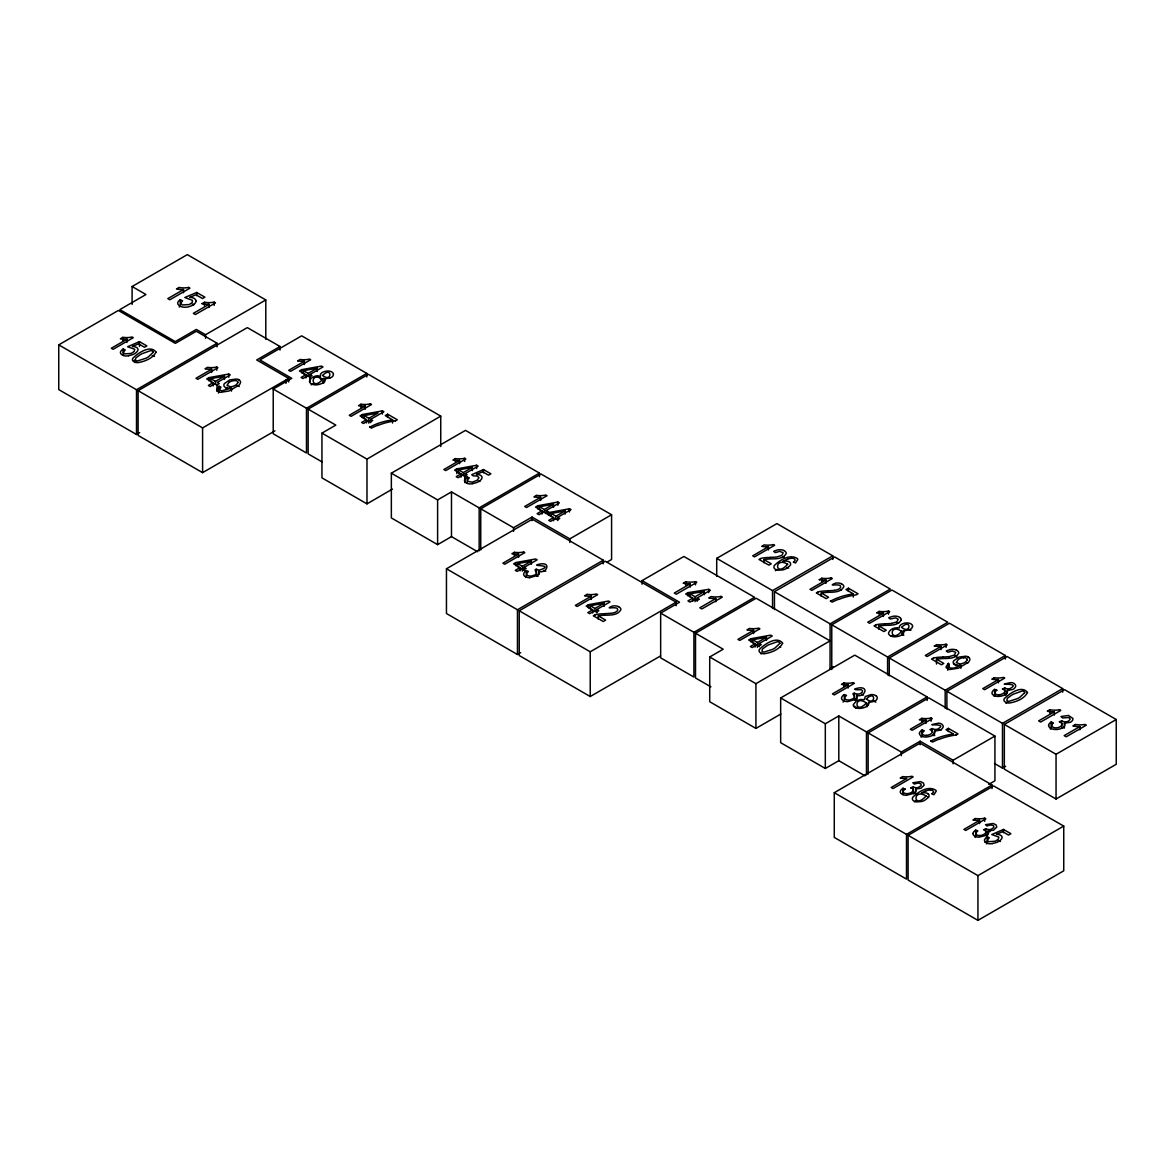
<?xml version="1.0" encoding="UTF-8"?>
<svg xmlns="http://www.w3.org/2000/svg" width="1175" height="1175" viewBox="0 0 1175 1175"><rect width="100%" height="100%" fill="white"/><g stroke="black" fill="none" stroke-linecap="round" stroke-linejoin="round"><path stroke-width="1.5" d="M237.938 382.712L237.967 382.58A3.187 1.836 0 0 0 235.411 380.568L234.163 380.627A8.93 5.155 0 0 0 229.11 382.33M967.275 659.895L967.289 659.748A3.187 1.836 0 0 0 964.748 657.736L963.5 657.794M333.465 374.458C332.789 380.259 322.993 376.353 324.697 381.772M912.52 626.378C911.536 632.752 900.3 627.597 903.737 635.322M901.166 620.121C897.494 626.569 888.462 624.806 882.234 625.57A13.351 7.711 0 0 0 878.929 625.952M1051.728 724.99C1051.757 730.63 1065.652 727.105 1061.01 722.522A7.256 4.186 0 0 0 1059.292 721.876L1061.686 720.745L1061.686 727.222M922.434 732.936L922.551 732.671A11.721 6.771 0 0 1 924.343 730.85L922.14 729.954A10.12 5.846 0 0 0 919.393 733.362M775.353 570.712L776.851 569.434M867.179 704.163L866.401 705.499L867.165 706.733M179.217 307.013L180.245 306.22L180.245 299.743L182.58 300.829L180.833 303.106L182.14 304.942L189.204 304.589L192.23 302.489L192.48 300.374L184.828 297.495L196.724 292.472L204.905 297.187L202.541 298.553L195.99 294.763L189.704 297.363A6.947 4.01 0 0 1 194.139 298.391A6.286 3.628 0 0 1 195.917 300.668L195.931 301.108M761.077 653.976L761.914 653.285M1005.932 703.252L1007.739 701.827M134.861 362.517L135.771 361.812M914.502 801.776L916.28 800.439M311.169 384.871L313.079 383.623M321.407 379.584L323.771 378.262M231.005 388.176L221.708 390.864L219.549 389.748L220.959 387.104L218.991 386.222L216.67 389.777A4.847 2.791 0 0 0 217.155 390.702L219.064 391.936A5.434 3.143 0 0 0 220.547 392.347L229.081 390.996L238.966 385.136A12.602 7.27 0 0 0 239.906 384.019L240.493 382.624A7.153 4.127 0 0 0 240.449 381.64L240.038 380.773A5.185 2.996 0 0 0 236.601 379.026L229.757 379.907L224.381 383.623A8.46 4.891 0 0 0 223.867 384.945L224.028 386.12A4.715 2.717 0 0 0 224.513 386.781A4.95 2.849 0 0 0 225.292 387.368A4.509 2.6 0 0 0 226.892 387.956L228.082 388.132A6.962 4.024 0 0 0 230.623 388.044L231.49 387.897L231.49 391.128M218.477 393.067L218.991 386.222M960.812 668.311C962.472 661.466 955.745 669.221 952.47 668.105C946.433 668.957 951.016 663.787 948.313 663.39L945.993 666.959A4.847 2.791 0 0 0 946.477 667.885L948.387 669.104A5.434 3.143 0 0 0 949.885 669.515L958.403 668.164L968.303 662.318A12.602 7.27 0 0 0 969.243 661.202L969.816 659.807A7.153 4.127 0 0 0 969.786 658.822L969.36 657.956M947.799 670.249L948.313 663.39M900.593 631.401L901.959 630.564M323.83 380.289L322.64 382.051L323.668 383.329M931.951 793.786L933.963 794.726L936.255 791.142A4.906 2.835 0 0 0 935.77 790.217C928.265 785.355 918.365 791.759 912.872 797.105A8.724 5.038 0 0 0 912.373 798.677L912.549 799.587A5.464 3.158 0 0 0 913.548 800.777L914.414 801.306A5.17 2.982 0 0 0 916.412 801.908L921.479 801.541A13.615 7.858 0 0 0 924.637 800.366L928.588 797.296A8.666 4.994 0 0 0 929.087 795.974L928.926 794.799A4.7 2.717 0 0 0 926.15 792.978L925.797 792.905A5.772 3.334 0 0 0 924.607 792.743L921.391 793.007A29.845 17.228 0 0 1 925.68 790.893L926.003 790.819M226.114 388.352L227.436 387.5M955.437 665.535L956.773 664.668M193.669 304.501L193.361 304.722A12.499 7.212 0 0 1 186.708 307.16L184.284 307.204A6.595 3.804 0 0 1 180.994 306.543L180.274 306.205A7.094 4.098 0 0 1 177.689 303.018A9.473 5.464 0 0 1 180.304 299.772M855.444 708.026L857.089 707.042M903.032 632.106L901.695 633.751L902.459 635.102M986.75 841.432L985.061 842.372M891.017 636.204L892.383 635.425M229.007 382.286L226.995 385.4L230.711 386.913M846.455 695.453L844.296 694.587A10.134 5.846 0 0 0 841.535 697.979A5.978 3.452 0 0 0 843.342 700.608A6.272 3.613 0 0 0 847.63 701.666L855.371 699.433L857.309 697.274L856.839 695.394L856.839 700.256M854.93 706.204L854.019 706.704M903.076 788.263A10.12 5.846 0 0 0 900.256 791.627A5.904 3.407 0 0 0 901.842 794.094A6.977 4.024 0 0 0 902.385 794.373A6.154 3.554 0 0 0 906.351 795.299L913.416 793.507L915.839 791.362L915.766 789.071L921.009 788.234L924.123 785.194L923.418 783.035L920.554 781.61L912.828 782.756L914.223 784.078L918.057 783.035L920.892 783.798L921.171 785.634L918.556 787.368A3.804 2.203 0 0 1 916.382 787.705A4.538 2.614 0 0 1 913.43 786.956M973.047 833.53A5.875 3.393 0 0 0 974.516 835.983A6.918 3.995 0 0 0 975.059 836.262A6.125 3.54 0 0 0 979.025 837.173L986.075 835.381L988.572 833.09L988.234 830.916L993.507 830.182L996.782 827.068L996.092 824.909L993.242 823.499L985.531 824.659L986.912 825.966L990.731 824.909L993.565 825.672L993.844 827.508L991.23 829.242A3.804 2.203 0 0 1 989.056 829.579M321.979 461.863L308.144 453.873L308.144 409.135L368.392 374.34L440.742 416.112L366.982 459.117L321.95 433.12L321.95 477.858L366.982 503.869L392.421 489.094M132.099 304.428L132.099 286.524L187.324 254.637L265.8 299.948L265.8 339.311M139.663 432.664L136.506 434.486L58.75 389.601L58.75 344.863L118.337 310.464L175.339 343.379L196.328 331.262L217.067 343.232L217.067 346.816M178.879 287.567L176.5 288.947A17.39 10.032 0 0 0 183.506 289.549L183.506 292.795M183.506 289.564L167.805 298.626L169.817 299.787L189.968 288.154L188.661 287.405M127.003 342.424L127.003 339.178L111.302 348.241L113.138 349.298L133.289 337.68L132.099 336.99A14.937 8.622 0 0 1 122.787 337.313M202.027 303.693L204.406 302.313L204.406 305.544M209.032 307.542L209.032 304.296L193.332 313.358L195.358 314.533L215.495 302.9L214.203 302.151A15.481 8.945 0 0 1 204.479 302.195M132.099 286.524L145.95 294.528L119.835 309.598L175.251 341.587L196.328 329.426L205.537 334.728L265.8 299.948M58.75 344.863L136.506 389.748L217.067 343.232M274.965 430.858L202.585 472.644L138.092 435.411L138.092 390.673L247.323 327.619L280.032 346.493L280.032 350.077M211.662 369.214L195.961 378.277L197.782 379.334L217.933 367.702L216.758 367.026A14.922 8.607 0 0 1 207.446 367.349L205.023 368.818A15.951 9.209 0 0 0 211.647 369.2L211.662 372.46M213.16 382.668L208.357 385.444L210.178 386.502L214.981 383.726L217.008 384.886L219.255 383.579L217.243 382.418L230.241 374.913L228.743 374.047L208.944 377.63L206.683 378.923L213.16 382.668L213.16 385.899M210.736 381.904L210.736 378.658L215.407 381.361L224.454 376.132L224.454 379.378M280.032 346.493L256.708 359.961L288.683 378.423L288.683 381.992M297.76 360.857L300.139 359.477A14.922 8.607 0 0 0 309.51 359.095L310.67 359.741L290.533 371.373L288.697 370.316L304.398 361.254L304.398 364.5M309.98 380.935L309.98 374.458L322.993 366.952L321.495 366.086L301.681 369.655L299.419 370.962L305.897 374.707L305.897 377.939M138.092 390.673L202.585 427.906L288.683 378.423M366.806 373.415L306.484 408.254L306.484 452.992L273.217 433.781L273.217 389.043L291.767 378.335L259.925 359.947L301.696 335.83L366.806 373.415L366.806 376.999M305.897 374.707L301.094 377.469L302.93 378.526L307.733 375.765L309.745 376.925L312.007 375.618L309.98 374.458M303.488 373.944L303.488 370.698L308.158 373.4L317.206 368.172L317.206 371.418M370.404 403.862A15.099 8.724 0 0 1 360.989 404.2L358.522 405.698A16.009 9.238 0 0 0 365.205 406.036L365.219 409.311M365.219 406.065L349.254 415.289L351.075 416.347L371.564 404.508L370.389 403.833M321.95 433.12L335.815 425.115L308.144 409.135M370.668 422.603L370.668 419.357L383.887 411.72L382.389 410.853L362.355 414.555L360.064 415.891L366.541 419.622L366.541 422.868M366.541 419.622L361.65 422.442L363.486 423.499L368.377 420.679L370.389 421.854L372.681 420.518L370.668 419.357M364.162 415.597L368.832 418.3L378.042 412.983L364.162 415.597L364.162 418.843M395.358 420.9L397.312 419.769L387.647 414.188L385.238 415.583L392.553 419.813L392.553 423.044M477.623 551.721L451.479 536.637L437.614 544.642L391.348 517.925L391.348 473.187L465.476 430.388L539.428 473.084L539.428 476.668M459.572 460.468L443.871 469.53L445.692 470.587L465.843 458.955L464.668 458.279A14.908 8.607 0 0 1 455.371 458.603L452.948 460.071A15.907 9.18 0 0 0 459.572 460.438L459.572 463.699M465.124 476.888L465.124 473.643L478.122 466.137L476.639 465.271L456.84 468.869L454.578 470.162L461.041 473.892L461.041 477.138M461.041 473.892L456.238 476.668L458.059 477.726L462.862 474.95L464.874 476.11L467.136 474.803L465.124 473.643M458.632 473.143L458.632 469.897L463.288 472.585L472.335 467.371L472.335 470.602M391.348 473.187L437.614 499.904L451.479 491.899L479.165 507.879L539.428 473.084M480.751 549.959L480.751 508.79L541.014 474.01L611.587 514.753L611.587 559.491L606.946 562.164M536.387 495.468L533.964 496.863A16.039 9.253 0 0 0 540.647 497.216L540.662 500.491M540.662 497.245L524.696 506.469L526.532 507.527L547.021 495.688L545.832 495.013A15.113 8.724 0 0 1 536.417 495.38M546.14 513.798L546.14 510.552L559.359 502.915L557.861 502.048L537.812 505.749L535.521 507.071L542.013 510.817L542.013 514.062M542.013 510.817L537.122 513.637L538.958 514.694L543.849 511.874L545.861 513.049L548.167 511.727L548.167 514.958M539.619 510.023L539.619 506.792L544.304 509.495L553.498 504.178L553.498 507.424M480.751 508.79L513.563 527.737L532.025 517.073L569.802 538.87L611.587 514.753M520.628 652.668L517.455 654.504L446.456 613.512L446.456 568.773L532.304 519.218L603.304 560.196L603.304 563.78M557.758 520.51L557.758 517.264L570.991 509.627L569.478 508.76L549.43 512.462L547.139 513.783L553.631 517.529L553.631 520.775M553.631 517.529L548.74 520.349L550.576 521.406L555.467 518.586L557.493 519.761L559.785 518.425L557.758 517.264M551.237 516.736L551.237 513.504L555.922 516.207L565.131 510.89L565.131 514.136M518.557 557.376L518.557 554.145L502.871 563.192L504.692 564.25L524.828 552.632L523.653 551.956M524.168 570.58L524.168 567.349L537.151 559.843L535.653 558.977L515.854 562.546L513.592 563.853L520.07 567.584L520.07 570.83M520.07 567.584L515.267 570.36L517.103 571.417L521.906 568.641L523.918 569.816L526.18 568.509L524.168 567.349M517.646 566.82L517.646 563.589L522.332 566.291L531.364 561.062L531.364 564.308M446.456 568.773L517.455 609.766L603.304 560.196M660.526 655.944L590.232 696.525L519.232 655.533L519.232 610.794L605.14 561.195L676.139 602.188L676.139 605.757M587.015 594.418L584.592 595.813A16.068 9.283 0 0 0 591.289 596.166L591.304 599.441M591.304 596.195L575.339 605.419L577.175 606.476L597.664 594.653L596.474 593.962A15.128 8.724 0 0 1 587.059 594.33M596.827 612.762L596.827 609.531L610.045 601.894L608.547 601.027L588.469 604.699L586.178 606.036L592.685 609.796L592.685 613.027M642.079 584.181L642.079 580.612L683.879 556.48L754.57 597.297L693.911 632.312L660.658 613.115L660.658 657.853L693.911 677.05L693.911 632.312M592.685 609.796L587.808 612.616L589.644 613.673L594.535 610.853L596.562 612.028L598.853 610.692L596.827 609.531M590.291 608.988L590.291 605.757L594.991 608.459L604.185 603.157L604.185 606.388M716.706 576.249L716.706 558.36L776.91 523.609L832.752 555.848L832.752 559.418M690.254 587.059L690.254 583.813L674.288 593.037L676.315 594.197L696.79 582.374L695.497 581.625A15.628 9.018 0 0 1 685.686 581.728M697.142 601.174L697.142 597.943L710.361 590.305L708.716 589.351L687.992 592.655L685.701 593.977L692.824 598.104L692.824 601.336M768.391 546.757L752.705 555.819L754.526 556.877L774.678 545.244L773.502 544.568A14.922 8.622 0 0 1 764.191 544.892L761.752 546.346A15.965 9.209 0 0 0 768.391 546.727L768.391 549.988M519.232 610.794L590.232 651.787L676.139 602.188M660.658 613.115L679.517 602.217L642.079 580.612M692.824 598.104L687.948 600.924L689.96 602.085L694.851 599.265L697.069 600.543L699.36 599.221L697.142 597.943M689.975 597.047L689.975 593.801L695.13 596.768L704.324 591.466L704.324 594.697M715.781 601.806L715.781 598.56L699.83 607.783L701.842 608.944L722.331 597.12L721.024 596.357M710.89 686.846L695.512 677.975L695.512 633.237L756.157 598.222L830.049 640.874L755.922 683.674L709.715 656.987L709.715 701.725L755.922 728.412L780.89 713.989M716.706 558.36L772.548 590.599L832.752 555.848M774.442 609.59L774.442 591.701L834.647 556.935L890.312 589.072L830.108 623.837L830.049 669.5M819.283 579.716L821.707 578.306L821.707 581.552M753.616 630.299L737.929 639.362L739.765 640.419L759.902 628.787L758.727 628.111A14.937 8.622 0 0 1 749.4 628.419L746.977 629.888A15.98 9.224 0 0 0 753.616 630.27L753.616 633.531M709.715 656.987L723.183 649.217L695.512 633.237M759.241 646.749L759.241 643.518L772.254 636.013L770.756 635.146L750.928 638.715L748.666 640.008L755.158 643.753L755.158 646.999M838.715 599.441A51.392 29.669 0 0 1 856.09 594.858L858.073 593.786L848.394 588.205L845.985 589.6L853.3 593.816L853.3 597.062M755.158 643.753L750.355 646.529L752.191 647.587L756.994 644.825L759.006 645.986L761.268 644.678L759.241 643.518M752.734 642.989L752.734 639.758L757.405 642.461L766.453 637.232L766.453 640.478M831.768 624.792L891.957 590.026L947.784 622.265L887.595 657.016L831.768 624.792L831.768 669.53M876.814 612.777L879.194 611.397A14.922 8.607 0 0 0 888.564 611.015L889.725 611.661L869.573 623.293L867.752 622.236L883.438 613.174L883.438 616.42M830.108 668.575L833.281 666.739M864.932 775.779L838.803 760.695L825.32 768.479L780.655 742.688L780.655 697.95L854.768 655.151L927.119 696.922L927.119 700.491M853.27 682.646A14.908 8.607 0 0 1 843.944 682.939L841.52 684.408A15.936 9.209 0 0 0 848.144 684.79L848.159 688.051M889.269 675.875L889.269 657.985L949.459 623.235L1005.359 655.503L1005.359 659.087M848.159 684.805L832.458 693.867L834.294 694.924L854.431 683.307L853.241 682.616M934.345 646L936.725 644.62A14.922 8.607 0 0 0 946.095 644.238L947.256 644.884L927.119 656.517L925.283 655.459L940.984 646.397L940.984 649.628M780.655 697.95L825.32 723.741L838.803 715.957L866.474 731.937L927.119 696.922M868.134 774.061L868.134 732.892L928.779 697.877L994.931 736.064L994.931 780.802L988.733 784.386M889.269 657.985L945.17 690.254L1005.359 655.503M946.888 709.142L946.888 691.252L1007.078 656.502L1062.685 688.594L1062.685 692.178M994.197 677.799L991.817 679.179A15.98 9.224 0 0 0 998.456 679.561M926.003 723.418L926.003 720.172L910.317 729.234L912.138 730.292L932.274 718.674L931.099 717.984L931.099 721.23M868.134 732.892L901.328 752.059L920.128 741.205L953.087 760.24L994.931 736.064M992.023 785.003L906.498 834.382L906.498 879.12L834.279 837.422L834.279 792.684L920.084 743.143L992.023 785.003L992.023 788.587M956.098 735.036L958.022 733.92L948.357 728.353L945.993 729.719L953.292 733.934M902.606 776.675L900.226 778.041A15.965 9.209 0 0 0 906.85 778.423L891.164 787.5L893 788.557L913.137 776.939L911.962 776.249A14.922 8.607 0 0 1 902.65 776.572M946.888 691.252L1002.481 723.359L1062.685 688.594M1004.331 724.417L1064.521 689.652L1116.25 719.526L1116.25 764.264L1056.046 799.015L1004.331 769.155L1004.331 724.417L1056.046 754.277L1056.046 799.015M1059.527 709.729A15.481 8.93 0 0 1 1049.774 709.729L1047.322 711.213A17.39 10.032 0 0 0 1054.328 711.815L1054.328 715.076M1054.328 711.83L1038.641 720.892L1040.653 722.052L1060.79 710.434L1059.497 709.685M1075.243 724.578L1072.863 725.959A17.39 10.032 0 0 0 1079.854 726.561M994.535 763.5L1002.481 768.098L1005.653 766.262M908.099 835.308L993.624 785.928L1063.742 826.084L1063.742 870.822L977.938 920.363L908.099 880.046L908.099 835.308L977.938 875.625L1063.742 826.084M1056.046 754.277L1116.25 719.526M975.338 818.578L972.959 819.959A15.907 9.18 0 0 0 979.568 820.326L979.583 823.587M979.583 820.356L963.897 829.403L965.718 830.461L985.854 818.843L984.679 818.152L984.679 821.398M910.816 787.882L913.181 786.751L913.181 793.243M128.574 355.599A12.088 6.977 0 0 0 138.018 349.9L137.96 349.269A5.361 3.084 0 0 0 136.417 347.374A6.081 3.51 0 0 0 132.334 346.522L138.518 343.82L144.496 347.271L146.846 345.92L139.414 341.617L127.649 346.728L134.728 349.269L134.2 351.457L131.277 353.396L124.506 353.91L123.404 352.192L125.24 349.974L123.096 348.99L123.096 355.467M472.629 483.512A12.132 7.006 0 0 0 482.073 477.814L482.014 477.182A5.317 3.07 0 0 0 480.487 475.302A6.037 3.481 0 0 0 476.404 474.45L482.602 471.762L488.536 475.185L490.886 473.819L483.498 469.559L471.748 474.671L473.158 475.831L477.344 476.051L478.959 477.726L477.168 480.281L472.262 482.22L467.841 481.309L467.591 479.738L469.324 477.902L467.195 476.918A10.002 5.772 0 0 0 464.478 480.105A6.139 3.554 0 0 0 466.681 483.101L467.018 483.248A5.713 3.29 0 0 0 470.015 483.924L472.717 483.762M992.64 843.4A12.117 6.991 0 0 0 1002.084 837.702L1002.025 837.07A5.317 3.07 0 0 0 1000.498 835.175A6.037 3.481 0 0 0 996.415 834.338L1002.613 831.636L1008.547 835.072L1010.897 833.707L1003.494 829.447L991.759 834.558L998.809 837.085L998.398 839.097L995.357 841.197L988.586 841.711L987.499 839.993L989.35 837.79L987.206 836.806L987.206 843.283M954.702 663.464L953.821 663.802A4.715 2.717 0 0 1 953.351 663.288L953.189 662.127A8.46 4.891 0 0 1 953.703 660.805L959.079 657.075L965.923 656.193A5.185 2.996 0 0 1 969.257 657.883M987.646 832.12L989.923 831.474M787.544 559.124L787.25 559.227A29.889 17.258 0 0 0 782.961 561.342M949.929 649.643L947.388 650.48A17.375 10.032 0 0 0 946.257 651.009L947.887 652.242L952.323 650.979L955.716 652.404L954.511 655.018L949.341 656.605M960.812 665.065L959.96 665.226A6.962 4.024 0 0 1 957.405 665.314L956.23 665.138A4.509 2.6 0 0 1 954.614 664.536A4.95 2.849 0 0 1 953.836 663.963M539.619 506.792L553.498 504.178M551.237 513.504L565.131 510.89M590.291 605.757L604.185 603.157M458.632 469.897L472.335 467.371M210.736 378.658L224.454 376.132M303.488 370.698L317.206 368.172M517.646 563.589L531.364 561.062M752.734 639.758L766.453 637.232M782.917 561.327L786.148 561.062A5.772 3.334 0 0 1 787.323 561.209L787.691 561.283A4.7 2.717 0 0 1 789.218 561.87A4.876 2.82 0 0 1 789.997 562.443A4.671 2.703 0 0 1 790.467 563.119L790.628 564.294A8.666 5.008 0 0 1 790.114 565.616L786.163 568.685A13.645 7.873 0 0 1 783.02 569.86L777.938 570.227A5.17 2.982 0 0 1 775.941 569.611L775.074 569.097A5.464 3.158 0 0 1 774.075 567.907L773.914 566.982A8.739 5.038 0 0 1 774.398 565.425C779.906 560.078 789.806 553.675 797.311 558.522A4.906 2.835 0 0 1 797.796 559.462L795.504 563.031L793.492 562.091M689.975 593.801L704.324 591.466M128.677 355.849L125.96 355.996A5.758 3.319 0 0 1 122.949 355.32L122.626 355.158A6.183 3.569 0 0 1 120.438 352.177A9.973 5.758 0 0 1 123.184 349.034M834.265 590.335C836.556 590.232 842.651 588.602 840.154 585.458C836.527 583.857 827.494 586.545 835.322 583.241A6.286 3.628 0 0 1 841.506 583.769M992.743 843.65L990.026 843.797A5.713 3.305 0 0 1 987.029 843.121L986.706 842.96M891.796 623.382L896.804 621.913L898.229 619.298L895.629 617.83L890.342 619.034L888.726 617.786A17.375 10.032 0 0 1 889.842 617.272L892.398 616.434A6.374 3.687 0 0 1 898.919 616.89A8.078 4.671 0 0 1 899.624 617.389L899.874 617.551M926.414 735.374C928.852 735.535 934.757 732.818 931.452 730.174M998.912 694.778C1001.335 694.983 1007.269 692.192 1003.935 689.578A6.11 3.525 0 0 0 1002.422 689.049L1004.801 687.904L1004.801 694.381M529.646 577.674L537.386 575.471L539.325 573.312L538.855 571.432L538.855 574.678M1007.181 693.426C1005.462 688.183 1012.762 691.488 1014.862 687.845C1017.535 685.363 1013.702 682.308 1011.043 682.587C991.186 686.406 1022.632 681.353 1010.177 688.506A3.804 2.188 0 0 1 1008.003 688.844A4.538 2.629 0 0 1 1005.051 688.095M934.698 735.638C931.54 728.309 939.75 732.407 942.365 728.427C945.038 725.944 941.234 722.904 938.561 723.183C918.718 727.002 950.164 721.935 937.694 729.087A3.804 2.203 0 0 1 935.52 729.425A4.538 2.614 0 0 1 932.568 728.691M1064.388 728.074L1064.388 723.212L1070.543 722.273L1072.613 720.466L1072.981 718.498L1068.398 715.428L1060.966 716.544L1062.553 717.954L1068.986 717.499L1070.19 719.1L1068.853 720.848A7.285 4.201 0 0 1 1068.266 721.171L1067.605 721.45A3.833 2.218 0 0 1 1065.123 721.832A5.258 3.04 0 0 1 1061.98 720.951M152.207 355.599L154.483 356.392M868.457 705.323C866.753 699.903 876.55 703.81 877.226 698.009A5.537 3.202 0 0 0 875.83 695.644M543.57 570.433L545.817 571.226M939.413 729.763L940.969 730.218M861.833 694.454L863.581 695.071M320.511 379.363C321.73 372.622 310.141 376.573 309.495 381.17A6.11 3.525 0 0 0 310.846 383.476A7.447 4.303 0 0 0 311.933 384.093A6.051 3.496 0 0 0 315.913 384.886C319.203 384.783 326.253 383.006 324.697 378.541M779.554 646.867L780.685 647.278M525.357 576.646A5.992 3.452 0 0 1 523.653 574.032A10.12 5.846 0 0 1 526.371 570.653L528.456 571.476A14.056 8.122 0 0 0 527.076 572.768C524.902 576.308 531.291 576.661 533.332 575.456C540.779 573.738 531.967 569.523 536.476 569.141L536.476 575.633M905.161 789.086L903.002 788.219L903.002 794.697M996.782 690.239L994.623 689.358L994.623 695.835M967.715 656.722L968.582 657.207M238.378 379.554L239.245 380.039M831.151 577.85L832.326 578.526L811.837 590.364L810.001 589.307L825.966 580.083L825.966 583.329M763.912 562.796L763.912 559.564L771.241 563.78L768.861 565.16L758.991 559.447A8.137 4.7 0 0 1 760.915 558.58M936.49 664.051L936.49 659.19L943.804 663.42L941.425 664.786L931.569 659.087A8.137 4.7 0 0 1 933.493 658.22M821.252 596.254L821.252 593.008L828.581 597.238L826.172 598.633L816.302 592.934A8.401 4.847 0 0 1 818.255 592.053M830.343 601.042L832.238 602.129A50.099 28.92 0 0 1 838.524 599.294M774.442 591.701L830.108 623.837M546.14 510.552L548.167 511.727M930.644 740.984L932.539 742.071A48.41 27.95 0 0 1 938.737 739.281M369.582 427.024L371.476 428.111A50.099 28.92 0 0 1 377.777 425.277M273.217 389.043L306.484 408.254M834.279 792.684L906.498 834.382M239.245 386.516L238.378 386.032A5.185 2.996 0 0 0 236.601 385.503M1064.388 723.212C1066.9 727.487 1059.218 729.631 1056.075 729.513A7.212 4.157 0 0 1 1050.993 728.441A8.431 4.876 0 0 1 1050.435 728.103M1007.181 690.195C1009.105 694.689 1001.262 696.511 997.972 696.437A6.169 3.554 0 0 1 993.991 695.527A6.991 4.039 0 0 1 993.492 695.218A5.919 3.407 0 0 1 991.979 692.78A10.12 5.846 0 0 1 994.682 689.402M934.698 730.777C936.607 735.286 928.779 737.092 925.489 737.019A6.154 3.554 0 0 1 921.508 736.108A6.962 4.024 0 0 1 921.009 735.814M856.839 695.394C863.346 697.891 869.794 687.287 859.792 687.786C850.054 689.373 856.017 690.033 861.246 689.637C865.02 691.179 859.982 694.66 857.662 694.043A4.524 2.614 0 0 1 854.71 693.309M915.56 789.042L915.56 793.903M538.855 571.432C546.008 573.973 551.545 562.649 541.161 563.838C525.445 566.805 557.156 563.824 539.678 570.081A4.538 2.614 0 0 1 536.725 569.346M903.737 630.461C905.279 634.911 898.273 636.718 894.968 636.806A6.051 3.496 0 0 1 890.973 636.028A7.447 4.303 0 0 1 889.901 635.396A6.11 3.525 0 0 1 888.52 633.09C889.769 628.845 895.321 627.142 899.33 627.979C898.552 624.968 903.648 622.809 906.601 622.926A5.478 3.158 0 0 1 910.64 623.734A5.713 3.29 0 0 1 912.608 626.378M868.457 702.092C870.014 706.542 862.979 708.349 859.674 708.422A6.125 3.54 0 0 1 855.694 707.644A7.447 4.303 0 0 1 854.622 707.027A6.037 3.481 0 0 1 853.256 704.721L856.355 700.961L860.364 699.492L864.271 699.668L865.314 696.555L870.969 694.572A5.699 3.29 0 0 1 875.816 695.644M320.511 376.117C319.321 372.504 324.902 371.168 327.546 370.992A5.478 3.158 0 0 1 333.362 374.267M1079.854 729.807L1079.854 726.576L1064.168 735.623L1066.195 736.798L1086.317 725.166L1085.024 724.417A15.481 8.93 0 0 1 1075.301 724.461M1051.126 728.471L1051.126 721.993L1053.476 722.963A10.457 6.037 0 0 0 1051.654 724.975M1049.701 709.847L1049.701 713.078M1003.494 829.447L1003.494 832.678M1002.481 723.359L1002.481 768.098M998.456 682.822L998.456 679.576L982.77 688.638L984.606 689.696L1004.743 678.078L1003.567 677.387A14.922 8.622 0 0 1 994.241 677.711M988.234 830.916L988.234 834.162M985.869 835.117L985.869 828.639L983.504 829.77A6.051 3.496 0 0 1 985.017 830.314C988.293 832.899 982.373 835.719 979.95 835.513A3.643 2.1 0 0 1 975.793 833.075M977.938 875.625L977.938 920.363M975.705 836.585L975.705 830.108L977.85 830.975A11.75 6.786 0 0 0 976.043 832.811M953.087 760.24L953.087 763.809M948.357 728.353L948.357 731.584M946.081 644.208L946.081 647.44M945.17 690.254L945.17 708.158M932.318 731.731L932.318 728.485L929.954 729.616A6.081 3.51 0 0 1 931.467 730.16M922.14 729.954L922.14 736.431A10.12 5.846 0 0 0 921.127 737.224M921.743 721.641L921.743 718.395L919.364 719.776A15.951 9.209 0 0 0 925.988 720.158M920.128 741.205L920.128 744.788M901.328 752.059L901.328 755.643M888.55 610.985L888.55 614.231M887.595 657.016L887.595 674.92M879.194 611.397L879.194 614.643M878.944 629.212L878.944 625.967L886.258 630.197L883.894 631.562L874.038 625.878A8.137 4.7 0 0 1 875.962 625.012M866.474 731.937L866.474 774.883M854.46 699.595L854.46 693.118C849.672 693.279 858.543 697.48 852.007 699.125C849.951 700.638 842.93 700.55 845.075 696.731A14.071 8.122 0 0 1 846.455 695.453M848.394 588.205L848.394 591.451M844.296 694.587L844.296 701.064A10.134 5.846 0 0 0 843.048 702.048M843.9 683.028L843.9 686.273M838.803 715.957L838.803 760.695M825.32 723.741L825.32 768.479M772.548 590.599L772.548 608.488M757.405 642.461L757.405 647.308M755.922 683.674L755.922 728.412M750.928 638.715L750.928 641.947M708.716 589.351L708.716 592.597M695.497 581.625L695.497 584.856M695.13 596.768L695.13 601.629M687.992 592.655L687.992 595.901M685.627 585.077L685.627 581.831L683.204 583.241A17.405 10.046 0 0 0 690.254 583.799M598.281 619.122L598.281 615.876L605.639 620.136L603.23 621.516L593.316 615.788A8.372 4.832 0 0 1 595.27 614.907M594.991 608.459L594.991 611.705M590.232 651.787L590.232 696.525M588.469 604.699L588.469 607.945M569.802 538.87L569.802 542.453M569.478 508.76L569.478 512.006M557.861 502.048L557.861 505.294M555.922 516.207L555.922 519.438M549.43 512.462L549.43 515.693M544.304 509.495L544.304 512.726M537.812 505.749L537.812 508.981M532.025 517.073L532.025 520.643M526.297 570.609L526.297 577.087M522.332 566.291L522.332 571.138M517.455 609.766L517.455 654.504M515.854 562.546L515.854 565.777M514.298 555.599L514.298 552.367L511.918 553.733A15.951 9.209 0 0 0 518.542 554.115M513.563 527.737L513.563 531.32M483.498 469.559L483.498 472.791M479.165 507.879L479.165 550.825M476.639 465.271L476.639 468.517M467.195 476.918L467.195 483.41M464.874 476.11L464.874 482.587M464.668 458.279L464.668 461.511M463.288 472.585L463.288 475.831M456.84 468.869L456.84 473.716M455.327 458.691L455.327 461.937M451.479 491.899L451.479 536.637M440.742 416.112L440.742 446.529M437.614 499.904L437.614 544.642M387.647 414.188L387.647 417.433M382.389 410.853L382.389 414.099M368.832 418.3L368.832 423.162M366.982 459.117L366.982 503.869M362.355 414.555L362.355 417.801M360.945 404.288L360.945 407.534M309.745 376.925L309.745 381.787M308.158 373.4L308.158 376.632M301.681 369.655L301.681 372.901M285.98 379.76L285.98 383.344M228.743 374.047L228.743 377.293M217.008 384.886L217.008 391.363M216.758 367.026L216.758 370.272M215.407 381.361L215.407 384.592M214.203 302.151L214.203 305.382M208.944 377.63L208.944 380.862M205.537 334.728L205.537 338.312M202.585 427.906L202.585 472.644M196.724 292.472L196.724 295.703M139.414 341.617L139.414 346.478M136.506 389.748L136.506 434.486M122.743 340.647L122.743 337.401L120.364 338.782A15.98 9.224 0 0 0 127.003 339.164M188.69 287.464A15.481 8.945 0 0 1 178.938 287.449M192.171 304.163A6.947 4.01 0 0 1 193.919 304.766M196.019 301.108A9.591 5.537 0 0 1 193.64 304.487M209.032 304.281A17.39 10.032 0 0 1 202.056 303.649M134.508 360.27A12.088 6.977 0 0 1 134.156 360.446M237.658 382.683A8.607 4.964 0 0 1 230.667 386.795M304.398 361.239A15.951 9.209 0 0 1 297.789 360.828M329.705 377.63A5.699 3.29 0 0 1 330.263 377.762M377.953 425.423A51.392 29.669 0 0 1 395.329 420.841M369.802 427.157A49.453 28.553 0 0 1 392.582 419.886M478.46 481.074A6.037 3.481 0 0 1 479.914 481.456M523.668 551.986A14.922 8.607 0 0 1 514.342 552.265M525.783 577.498A10.12 5.846 0 0 1 526.371 577.131M538.062 576.337A4.538 2.614 0 0 1 536.725 575.823M529.646 577.703A6.272 3.628 0 0 1 525.387 576.617M598.266 615.862A13.586 7.843 0 0 1 601.615 615.465C607.93 614.657 617.374 616.464 620.855 609.693A5.816 3.363 0 0 0 619.533 607.299L619.284 607.137A8.034 4.641 0 0 0 618.476 606.697M618.579 606.623A6.433 3.716 0 0 0 611.984 606.183C604.582 609.634 613.849 606.579 617.198 608.342C619.754 611.411 613.6 613.159 611.308 613.218A46.912 27.084 0 0 1 604.699 613.629M595.137 614.731A23.985 13.85 0 0 1 604.699 613.776M715.781 598.545A17.405 10.046 0 0 1 708.76 597.943L711.154 596.577A15.628 9.018 0 0 0 721.053 596.415M856.046 700.3A4.524 2.614 0 0 1 854.71 699.786M873.745 701.24A5.699 3.29 0 0 1 875.816 702.121M931.114 718.013A14.922 8.607 0 0 1 921.788 718.307M933.552 735.579A4.538 2.614 0 0 1 932.568 735.168M920.98 735.829A5.904 3.407 0 0 1 919.496 733.362M926.429 735.418A3.657 2.115 0 0 1 922.243 732.921M938.913 739.428A49.982 28.861 0 0 1 956.083 734.977M930.85 741.102A47.984 27.701 0 0 1 953.336 734.023M914.062 793.727A4.538 2.614 0 0 1 913.43 793.433M910.816 787.911A6.095 3.51 0 0 1 912.343 788.425C915.604 791.039 909.729 793.845 907.276 793.639A3.657 2.115 0 0 1 903.105 791.186M903.355 790.937A11.721 6.771 0 0 1 905.205 789.115M927.589 796.841A8.342 4.817 0 0 1 928.088 796.723M927.677 793.566A4.876 2.82 0 0 1 928.456 794.138M933.508 792.067A8.328 4.803 0 0 1 931.878 793.742M930.394 789.894A3.202 1.851 0 0 1 933.449 792.038M926.062 790.863A8.651 4.994 0 0 1 930.38 789.938M984.694 818.182A14.893 8.607 0 0 1 975.382 818.49M974.927 837.188A10.149 5.86 0 0 1 975.764 836.629M972.944 833.516A10.149 5.86 0 0 1 975.764 830.152M987.632 835.866A4.509 2.6 0 0 1 986.104 835.322M989.056 829.565A4.509 2.6 0 0 1 986.104 828.845M986.442 843.885A10.002 5.772 0 0 1 987.294 843.327M984.488 839.993A10.002 5.772 0 0 1 987.294 836.85M998.207 840.918A6.037 3.481 0 0 1 1000.351 841.52M986.692 842.974A6.139 3.554 0 0 1 984.547 839.993M1050.362 729.073A9.606 5.552 0 0 1 1051.184 728.5M1048.585 725.283A9.606 5.552 0 0 1 1051.184 722.023M1063.037 727.898A5.258 3.04 0 0 1 1061.98 727.428M1050.421 728.118A6.815 3.936 0 0 1 1048.643 725.283M994.109 696.246A10.12 5.846 0 0 1 994.682 695.879M1006.035 694.983A4.538 2.629 0 0 1 1005.051 694.572M994.975 692.075A11.706 6.756 0 0 1 996.826 690.254M998.912 694.822A3.672 2.115 0 0 1 994.726 692.325M940.984 646.367A15.951 9.209 0 0 1 934.36 645.956M956.362 656.649A8.078 4.671 0 0 1 957.17 657.089M954.643 656.017A6.33 3.657 0 0 1 956.421 656.605M936.475 659.175A13.351 7.711 0 0 1 939.78 658.793C946.007 658.015 955.04 659.792 958.697 653.344A5.86 3.378 0 0 0 957.419 650.759L957.17 650.612A8.078 4.671 0 0 0 956.362 650.172M949.929 649.643A6.374 3.687 0 0 1 956.45 650.113M933.376 658.044A23.573 13.615 0 0 1 942.791 657.133M949.341 656.634A46.236 26.687 0 0 1 942.805 656.972M966.555 662.803A5.185 2.996 0 0 1 967.715 663.199M966.981 659.865A8.607 4.964 0 0 1 959.99 663.963L956.318 662.582L958.33 659.469A8.93 5.155 0 0 1 963.456 657.706M883.438 613.159A15.951 9.209 0 0 1 876.829 612.748M897.098 622.809A6.33 3.657 0 0 1 898.596 623.264M899.888 617.551A5.86 3.378 0 0 1 901.196 620.121M875.83 624.821A23.573 13.615 0 0 1 885.26 623.91M891.81 623.411A46.236 26.687 0 0 1 885.274 623.763M908.76 629.55A5.699 3.29 0 0 1 910.889 630.343M825.966 580.053A16.009 9.238 0 0 1 819.298 579.672M831.166 577.88A15.099 8.724 0 0 1 821.751 578.217M840.624 589.923A6.257 3.613 0 0 1 841.491 590.261M821.237 592.993A13.601 7.858 0 0 1 824.586 592.597C830.901 591.774 840.301 593.566 843.797 586.81A5.772 3.334 0 0 0 842.49 584.416L842.24 584.269A7.961 4.597 0 0 0 841.447 583.813M818.123 591.862A23.985 13.85 0 0 1 827.655 590.908M834.279 590.379A46.868 27.054 0 0 1 827.67 590.746M830.549 601.174A49.453 28.553 0 0 1 853.344 593.904M784.342 557.303A8.107 4.671 0 0 0 783.798 557.009A6.345 3.657 0 0 0 783.27 556.73M763.897 559.535A13.351 7.711 0 0 1 767.202 559.153C773.429 558.389 782.477 560.167 786.134 553.719A5.86 3.378 0 0 0 784.856 551.134L784.592 550.972A8.107 4.671 0 0 0 783.798 550.532M783.872 550.473A6.389 3.687 0 0 0 777.351 550.018L774.81 550.855A17.361 10.017 0 0 0 773.679 551.369L775.309 552.617L779.745 551.339L783.138 552.779L781.933 555.393L776.778 556.965A46.236 26.702 0 0 1 770.227 557.347M760.798 558.404A23.573 13.601 0 0 1 770.227 557.493M788.66 568.083A4.7 2.717 0 0 0 787.691 567.76L787.323 567.687A5.772 3.334 0 0 0 786.56 567.569M793.419 562.061A8.328 4.817 0 0 0 795.049 560.372A3.187 1.851 0 0 0 791.935 558.198M787.602 559.183A8.666 5.008 0 0 1 791.921 558.257M787.647 564.25C774.942 578.688 773.561 555.819 787.647 564.25M926.106 795.945C913.342 810.427 911.947 787.573 926.106 795.945M322.64 375.457C332.349 383.256 332.202 365.381 322.64 375.457M866.401 699.008C875.757 706.792 876.3 689.123 866.401 698.905M901.68 627.377C911.066 635.146 911.624 617.462 901.695 627.274M322.567 379.422C310.832 392.67 309.304 370.184 322.567 379.422M866.328 702.973C854.68 716.207 853.109 693.72 866.328 702.973M901.622 631.357C890.018 644.605 888.227 622.148 901.622 631.357M153.235 352.28L148.403 356.862A72.556 41.889 0 0 1 146.023 358.228L137.372 360.989A2.629 1.528 0 0 1 135.301 359.8L135.962 357.817L140.075 354.791A71.822 41.463 0 0 1 141.852 353.763L150.708 350.605A2.791 1.616 0 0 1 152.427 351.075A2.688 1.557 0 0 1 153.161 351.854L153.235 352.28M156.025 352.089C152.853 358.434 144.628 361.562 137.901 362.634A5.273 3.04 0 0 1 133.509 361.415A5.008 2.893 0 0 1 132.467 359.917L132.511 359.051A8.196 4.729 0 0 1 132.834 358.287C137.622 353.293 150.444 344.304 156.025 352.089M779.848 643.386L775.015 647.983A72.556 41.889 0 0 1 772.651 649.349L763.985 652.096A2.629 1.528 0 0 1 761.914 650.906L762.59 648.923L766.688 645.912A71.822 41.463 0 0 1 768.479 644.869L777.336 641.726A2.791 1.616 0 0 1 779.054 642.196A2.688 1.557 0 0 1 779.774 642.975L779.848 643.386M782.638 643.195C779.51 649.584 771.226 652.654 764.514 653.741A5.273 3.04 0 0 1 760.122 652.536A5.008 2.893 0 0 1 759.079 651.038L759.138 650.157A8.196 4.729 0 0 1 759.447 649.408C764.235 644.414 777.072 635.425 782.638 643.195M1024.688 692.677L1019.856 697.26A72.453 41.83 0 0 1 1017.491 698.626L1008.84 701.372A2.629 1.528 0 0 1 1006.769 700.197L1007.43 698.2L1011.543 695.189A71.719 41.404 0 0 1 1013.32 694.161L1022.177 691.018A2.791 1.616 0 0 1 1023.895 691.473A2.688 1.557 0 0 1 1024.615 692.266L1024.688 692.677M1027.479 692.486C1024.35 698.861 1016.081 701.945 1009.369 703.017A5.273 3.04 0 0 1 1004.977 701.813A5.008 2.893 0 0 1 1003.935 700.315L1003.993 699.433A8.196 4.729 0 0 1 1004.302 698.684C1009.09 693.691 1021.912 684.717 1027.479 692.486"/></g></svg>
